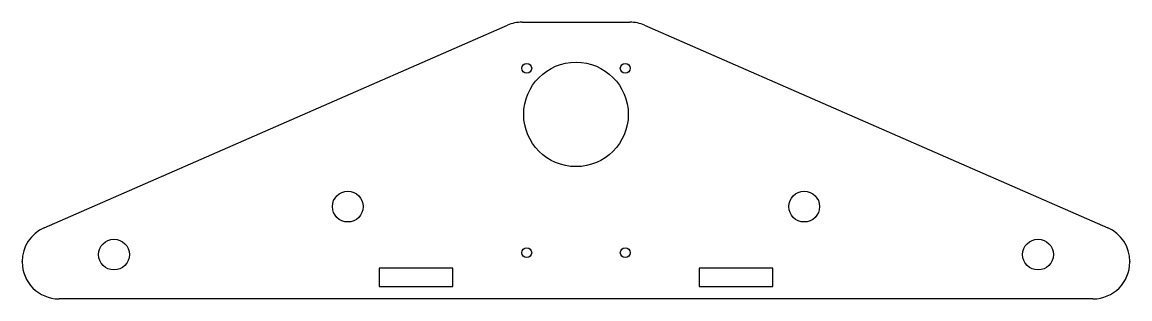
# Model space of a CAD drawing. Header units: millimetres. Extents: x -90 to 90, y -30 to 15.
import ezdxf

# ---------------------------------------------------------------- set-up
doc = ezdxf.new("R2010")
doc.units = ezdxf.units.MM
doc.layers.add('Shape2DView', color=7, linetype='CONTINUOUS')

msp = doc.modelspace()

# ---------------------------------------------------------------- linework, layer by layer
at = {"layer": 'Shape2DView'}
for p, q in [((-86.4, -18.43), (-11.15, 14.5)), ((-8.74, 15), (8.74, 15)), ((11.15, 14.5), (86.4, -18.43)), ((-90, -24), (-90, -23.92)), ((-32, -25), (-32, -28)), ((-20, -25), (-32, -25)), ((-20, -28), (-20, -25)), ((20, -25), (20, -28)), ((32, -25), (20, -25)), ((32, -28), (32, -25)), ((90, -23.92), (90, -24)), ((-32, -28), (-20, -28)), ((20, -28), (32, -28)), ((84, -30), (-84, -30))]:
    msp.add_line(p, q, dxfattribs=at)
for centre, radius in [((-8, 7.5), 0.8), ((0, 0), 8.5), ((8, 7.5), 0.8), ((-37.08, -15), 2.5), ((37.08, -15), 2.5), ((-75.08, -22.8), 2.5), ((75.08, -22.8), 2.5), ((-8, -22.5), 0.8), ((8, -22.5), 0.8)]:
    msp.add_circle(centre, radius, dxfattribs=at)
for centre, start, end in [((-8.74, 9), 90, 113.6294), ((8.74, 9), 66.3706, 90), ((-84, -23.92), 113.6294, 180), ((84, -23.92), 0, 66.3706), ((-84, -24), 180, -90), ((84, -24), -90, 0)]:
    msp.add_arc(centre, 6, start, end, dxfattribs=at)

doc.saveas('drawing.dxf')
